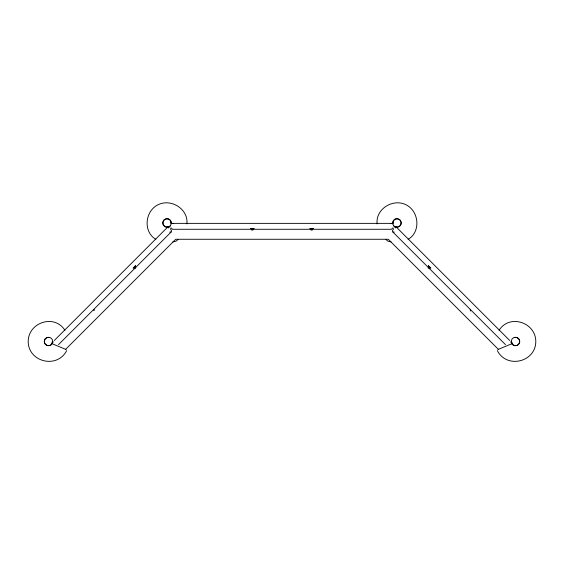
<?xml version="1.0" encoding="UTF-8"?>
<svg xmlns="http://www.w3.org/2000/svg" width="564" height="564" viewBox="0 0 564 564"><rect width="100%" height="100%" fill="white"/><g stroke="black" fill="none" stroke-linecap="round" stroke-linejoin="round"><path stroke-width="0.85" d="M377.133 223.943C375.342 209.11 392.967 198.168 405.995 204.767C419.123 211.169 421.047 231.825 408.132 239.355M392.819 223.852L392.84 221.969A4.23 4.23 0 0 1 399.46 219.551A4.23 4.23 0 0 1 399.129 226.587A4.23 4.23 0 0 1 392.763 223.57M52.149 342.961L52.121 342.087L53.143 341.812M167.839 227.454L168.044 226.679M392.72 222.858L393.503 220.503L395.47 218.994L397.944 218.846L400.08 220.101L401.138 222.343L400.771 224.796L399.086 226.615L396.675 227.186M94.667 310.242L93.927 309.714M392.988 227.828L391.437 229.28L172.563 229.28L171.012 227.828M58.501 344.646L171.153 231.994L171.484 230.577L170.321 228.639M52.621 342.503L51.352 344.632L49.11 345.683L46.657 345.302L44.845 343.61L44.288 341.192L45.183 338.879L47.214 337.462L49.695 337.427M499.091 330.314C509.292 313.788 535.497 322.178 535.8 341.241C535.976 362.137 506.669 369.216 497.293 350.533M66.707 350.533C57.331 369.216 28.024 362.137 28.2 341.241C28.503 322.178 54.708 313.788 64.909 330.314M393.679 228.639L392.516 230.577L392.847 231.994L505.499 344.646M93.391 310.193L93.843 309.742M54.313 340.459L166.965 227.807M168.403 227.955L170.257 226.093M133.182 268.055L135.515 265.722M133.266 268.147L135.6 265.813M65.65 349.327L175.714 239.263L388.293 239.263L498.357 349.327M393.334 222.033L392.875 223.013L391.874 223.485M428.111 267.78L429.049 266.85M429.705 267.505L428.746 268.379M470.207 311.053L470.651 310.278M177.998 239.587L176.088 241.152L172.894 241.921M390.76 223.682L391.437 223.365L172.563 223.365L173.24 223.682M392.304 223.725L393.087 223.379M498.019 349.468L511.865 343.73M135.832 267.808L134.965 266.85M171.153 231.994L169.693 232.142M52.226 342.496L53.009 342.285M167.818 226.714L168.516 226.594M394.306 232.142L392.847 231.994M250.719 228.533L254.019 228.533M309.981 228.533L313.281 228.533M514.305 337.427L516.786 337.462L518.817 338.879L519.712 341.192L519.155 343.61L517.343 345.302L514.89 345.683L512.648 344.632L511.379 342.503M395.484 226.594L396.182 226.714M167.339 227.179L164.928 226.622L163.236 224.81L162.855 222.357L163.912 220.115L166.042 218.846L168.516 218.987L170.483 220.489L171.28 222.843M391.106 241.921L387.912 241.152L386.002 239.587M510.857 341.812L511.879 342.087L511.851 342.961M510.991 342.285L511.774 342.496M170.913 223.407L171.696 223.725M52.142 343.73L65.988 349.468M172.126 223.485L171.125 223.041L170.666 222.068M155.868 239.355C142.953 231.825 144.877 211.169 158.005 204.767C171.033 198.168 188.658 209.11 186.867 223.943M470.172 309.742L470.616 310.193M397.035 227.807L509.687 340.459M393.75 226.093L395.611 227.955M428.499 265.722L430.833 268.055M428.407 265.813L430.741 268.147M134.302 267.505L135.24 268.443M395.956 226.679L396.161 227.454M313.281 228.582L309.981 228.582M312.096 228.942L312.096 230.267M311.166 228.942L311.166 230.267M254.019 228.582L250.719 228.582M252.834 228.942L252.834 230.267M251.904 228.942L251.904 230.267M46.354 345.133A4.23 4.23 0 0 0 52.748 341.544A4.23 4.23 0 0 0 46.445 337.801A4.23 4.23 0 0 0 46.354 345.133M164.441 226.291A4.23 4.23 0 0 0 171.237 223.548A4.23 4.23 0 0 0 165.463 219.036A4.23 4.23 0 0 0 164.441 226.291M512.02 343.92A4.23 4.23 0 0 0 519.324 343.286A4.23 4.23 0 0 0 515.115 337.279A4.23 4.23 0 0 0 512.02 343.92"/></g></svg>
